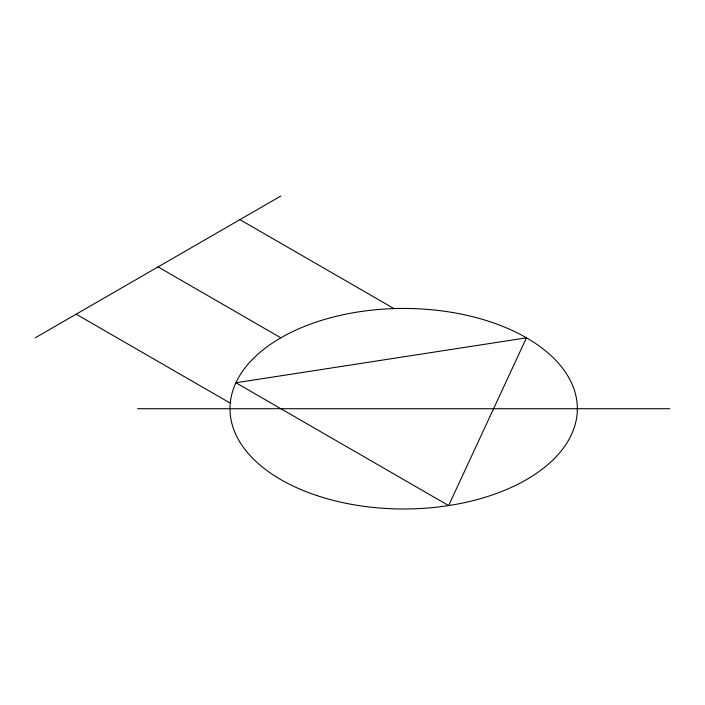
<?xml version="1.0" encoding="UTF-8"?>
<svg xmlns="http://www.w3.org/2000/svg" width="705" height="705" viewBox="0 0 705 705"><rect width="100%" height="100%" fill="white"/><g stroke="black" fill="none" stroke-linecap="round" stroke-linejoin="round"><path stroke-width="1.06" d="M35.25 337.818L280.863 196.008M137.59 408.715L669.75 408.715M239.929 219.643L393.434 308.27M158.061 266.913L280.863 337.818M76.184 314.183L229.689 402.811M526.476 337.818L448.627 505.573L235.911 382.762L526.476 337.818M316.836 495.553A173.677 100.269 0 0 0 577.351 408.715A173.677 100.269 0 0 0 316.836 321.877A173.677 100.269 0 0 0 316.836 495.553"/></g></svg>
